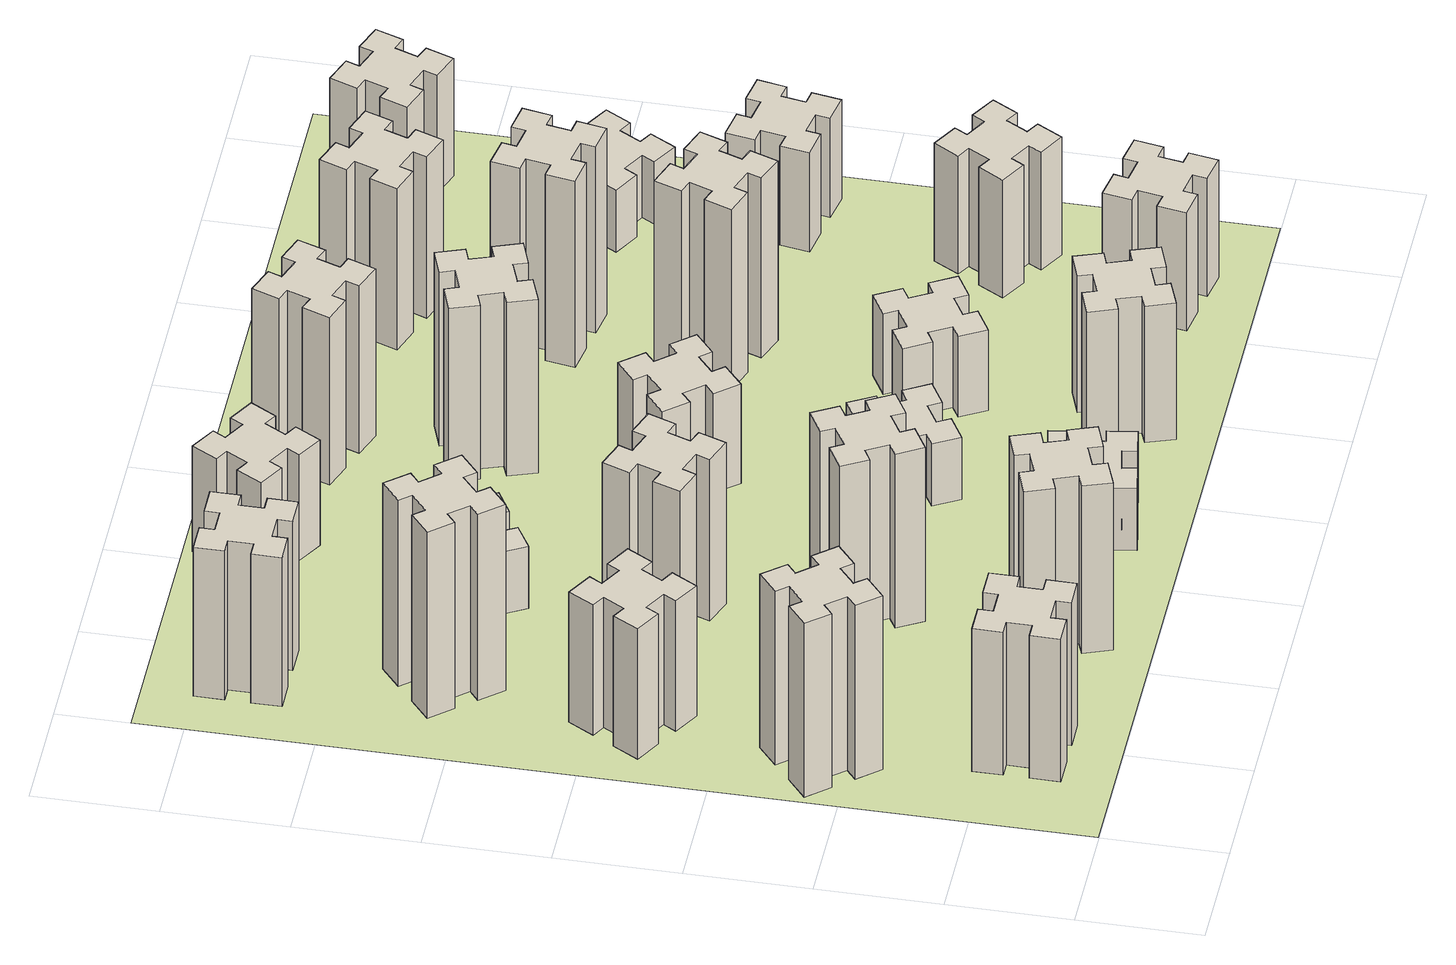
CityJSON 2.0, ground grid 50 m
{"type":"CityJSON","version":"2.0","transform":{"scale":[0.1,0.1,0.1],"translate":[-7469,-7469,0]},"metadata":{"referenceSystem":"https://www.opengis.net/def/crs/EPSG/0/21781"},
"CityObjects":{
"building1":{"type":"Building","attributes":{"class":"1000","function":"1000","usage":"1000","yearOfConstruction":2016,"roofType":"1000","measuredHeight":69,"storeysAboveGround":30,"storeysBelowGround":0},"geometry":[{"type":"Solid","lod":"1","boundaries":[[[[0,1,2,3,4,5,6,7,8,9,10,11,12,13,14,15,16,17,18,19]],[[17,16,20,21]],[[16,15,22,20]],[[15,14,23,22]],[[14,13,24,23]],[[13,12,25,24]],[[12,11,26,25]],[[11,10,27,26]],[[10,9,28,27]],[[9,8,29,28]],[[8,7,30,29]],[[7,6,31,30]],[[6,5,32,31]],[[5,4,33,32]],[[4,3,34,33]],[[3,2,35,34]],[[2,1,36,35]],[[1,0,37,36]],[[0,19,38,37]],[[19,18,39,38]],[[18,17,21,39]],[[24,25,26,27,28,29,30,31,32,33,34,35,36,37,38,39,21,20,22,23]]]]}]},
"building2":{"type":"Building","attributes":{"class":"1000","function":"1000","usage":"1000","yearOfConstruction":2016,"roofType":"1000","measuredHeight":84,"storeysAboveGround":30,"storeysBelowGround":0},"geometry":[{"type":"Solid","lod":"1","boundaries":[[[[40,41,42,43,44,45,46,47,48,49,50,51,52,53,54,55,56,57,58,59]],[[57,56,60,61]],[[56,55,62,60]],[[55,54,63,62]],[[54,53,64,63]],[[53,52,65,64]],[[52,51,66,65]],[[51,50,67,66]],[[50,49,68,67]],[[49,48,69,68]],[[48,47,70,69]],[[47,46,71,70]],[[46,45,72,71]],[[45,44,73,72]],[[44,43,74,73]],[[43,42,75,74]],[[42,41,76,75]],[[41,40,77,76]],[[40,59,78,77]],[[59,58,79,78]],[[58,57,61,79]],[[64,65,66,67,68,69,70,71,72,73,74,75,76,77,78,79,61,60,62,63]]]]}]},
"building3":{"type":"Building","attributes":{"class":"1000","function":"1000","usage":"1000","yearOfConstruction":2016,"roofType":"1000","measuredHeight":63,"storeysAboveGround":30,"storeysBelowGround":0},"geometry":[{"type":"Solid","lod":"1","boundaries":[[[[80,81,82,83,84,85,86,87,88,89,90,91,92,93,94,95,96,97,98,99]],[[97,96,100,101]],[[96,95,102,100]],[[95,94,103,102]],[[94,93,104,103]],[[93,92,105,104]],[[92,91,106,105]],[[91,90,107,106]],[[90,89,108,107]],[[89,88,109,108]],[[88,87,110,109]],[[87,86,111,110]],[[86,85,112,111]],[[85,84,113,112]],[[84,83,114,113]],[[83,82,115,114]],[[82,81,116,115]],[[81,80,117,116]],[[80,99,118,117]],[[99,98,119,118]],[[98,97,101,119]],[[104,105,106,107,108,109,110,111,112,113,114,115,116,117,118,119,101,100,102,103]]]]}]},
"building4":{"type":"Building","attributes":{"class":"1000","function":"1000","usage":"1000","yearOfConstruction":2016,"roofType":"1000","measuredHeight":90,"storeysAboveGround":30,"storeysBelowGround":0},"geometry":[{"type":"Solid","lod":"1","boundaries":[[[[120,121,122,123,124,125,126,127,128,129,130,131,132,133,134,135,136,137,138,139]],[[137,136,140,141]],[[136,135,142,140]],[[135,134,143,142]],[[134,133,144,143]],[[133,132,145,144]],[[132,131,146,145]],[[131,130,147,146]],[[130,129,148,147]],[[129,128,149,148]],[[128,127,150,149]],[[127,126,151,150]],[[126,125,152,151]],[[125,124,153,152]],[[124,123,154,153]],[[123,122,155,154]],[[122,121,156,155]],[[121,120,157,156]],[[120,139,158,157]],[[139,138,159,158]],[[138,137,141,159]],[[144,145,146,147,148,149,150,151,152,153,154,155,156,157,158,159,141,140,142,143]]]]}]},
"building5":{"type":"Building","attributes":{"class":"1000","function":"1000","usage":"1000","yearOfConstruction":2016,"roofType":"1000","measuredHeight":81,"storeysAboveGround":30,"storeysBelowGround":0},"geometry":[{"type":"Solid","lod":"1","boundaries":[[[[160,161,162,163,164,165,166,167,168,169,170,171,172,173,174,175,176,177,178,179]],[[177,176,180,181]],[[176,175,182,180]],[[175,174,183,182]],[[174,173,184,183]],[[173,172,185,184]],[[172,171,186,185]],[[171,170,187,186]],[[170,169,188,187]],[[169,168,189,188]],[[168,167,190,189]],[[167,166,191,190]],[[166,165,192,191]],[[165,164,193,192]],[[164,163,194,193]],[[163,162,195,194]],[[162,161,196,195]],[[161,160,197,196]],[[160,179,198,197]],[[179,178,199,198]],[[178,177,181,199]],[[184,185,186,187,188,189,190,191,192,193,194,195,196,197,198,199,181,180,182,183]]]]}]},
"building6":{"type":"Building","attributes":{"class":"1000","function":"1000","usage":"1000","yearOfConstruction":2016,"roofType":"1000","measuredHeight":72,"storeysAboveGround":30,"storeysBelowGround":0},"geometry":[{"type":"Solid","lod":"1","boundaries":[[[[200,201,202,203,204,205,206,207,208,209,210,211,212,213,214,215,216,217,218,219]],[[217,216,220,221]],[[216,215,222,220]],[[215,214,223,222]],[[214,213,224,223]],[[213,212,225,224]],[[212,211,226,225]],[[211,210,227,226]],[[210,209,228,227]],[[209,208,229,228]],[[208,207,230,229]],[[207,206,231,230]],[[206,205,232,231]],[[205,204,233,232]],[[204,203,234,233]],[[203,202,235,234]],[[202,201,236,235]],[[201,200,237,236]],[[200,219,238,237]],[[219,218,239,238]],[[218,217,221,239]],[[224,225,226,227,228,229,230,231,232,233,234,235,236,237,238,239,221,220,222,223]]]]}]},
"building7":{"type":"Building","attributes":{"class":"1000","function":"1000","usage":"1000","yearOfConstruction":2016,"roofType":"1000","measuredHeight":84,"storeysAboveGround":30,"storeysBelowGround":0},"geometry":[{"type":"Solid","lod":"1","boundaries":[[[[240,241,242,243,244,245,246,247,248,249,250,251,252,253,254,255,256,257,258,259]],[[257,256,260,261]],[[256,255,262,260]],[[255,254,263,262]],[[254,253,264,263]],[[253,252,265,264]],[[252,251,266,265]],[[251,250,267,266]],[[250,249,268,267]],[[249,248,269,268]],[[248,247,270,269]],[[247,246,271,270]],[[246,245,272,271]],[[245,244,273,272]],[[244,243,274,273]],[[243,242,275,274]],[[242,241,276,275]],[[241,240,277,276]],[[240,259,278,277]],[[259,258,279,278]],[[258,257,261,279]],[[264,265,266,267,268,269,270,271,272,273,274,275,276,277,278,279,261,260,262,263]]]]}]},
"building8":{"type":"Building","attributes":{"class":"1000","function":"1000","usage":"1000","yearOfConstruction":2016,"roofType":"1000","measuredHeight":78,"storeysAboveGround":30,"storeysBelowGround":0},"geometry":[{"type":"Solid","lod":"1","boundaries":[[[[280,281,282,283,284,285,286,287,288,289,290,291,292,293,294,295,296,297,298,299]],[[297,296,300,301]],[[296,295,302,300]],[[295,294,303,302]],[[294,293,304,303]],[[293,292,305,304]],[[292,291,306,305]],[[291,290,307,306]],[[290,289,308,307]],[[289,288,309,308]],[[288,287,310,309]],[[287,286,311,310]],[[286,285,312,311]],[[285,284,313,312]],[[284,283,314,313]],[[283,282,315,314]],[[282,281,316,315]],[[281,280,317,316]],[[280,299,318,317]],[[299,298,319,318]],[[298,297,301,319]],[[304,305,306,307,308,309,310,311,312,313,314,315,316,317,318,319,301,300,302,303]]]]}]},
"building9":{"type":"Building","attributes":{"class":"1000","function":"1000","usage":"1000","yearOfConstruction":2016,"roofType":"1000","measuredHeight":30,"storeysAboveGround":30,"storeysBelowGround":0},"geometry":[{"type":"Solid","lod":"1","boundaries":[[[[320,321,322,323,324,325,326,327,328,329,330,331,332,333,334,335,336,337,338,339]],[[337,336,340,341]],[[336,335,342,340]],[[335,334,343,342]],[[334,333,344,343]],[[333,332,345,344]],[[332,331,346,345]],[[331,330,347,346]],[[330,329,348,347]],[[329,328,349,348]],[[328,327,350,349]],[[327,326,351,350]],[[326,325,352,351]],[[325,324,353,352]],[[324,323,354,353]],[[323,322,355,354]],[[322,321,356,355]],[[321,320,357,356]],[[320,339,358,357]],[[339,338,359,358]],[[338,337,341,359]],[[344,345,346,347,348,349,350,351,352,353,354,355,356,357,358,359,341,340,342,343]]]]}]},
"building10":{"type":"Building","attributes":{"class":"1000","function":"1000","usage":"1000","yearOfConstruction":2016,"roofType":"1000","measuredHeight":30,"storeysAboveGround":30,"storeysBelowGround":0},"geometry":[{"type":"Solid","lod":"1","boundaries":[[[[360,361,362,363,364,365,366,367,368,369,370,371,372,373,374,375,376,377,378,379]],[[377,376,380,381]],[[376,375,382,380]],[[375,374,383,382]],[[374,373,384,383]],[[373,372,385,384]],[[372,371,386,385]],[[371,370,387,386]],[[370,369,388,387]],[[369,368,389,388]],[[368,367,390,389]],[[367,366,391,390]],[[366,365,392,391]],[[365,364,393,392]],[[364,363,394,393]],[[363,362,395,394]],[[362,361,396,395]],[[361,360,397,396]],[[360,379,398,397]],[[379,378,399,398]],[[378,377,381,399]],[[384,385,386,387,388,389,390,391,392,393,394,395,396,397,398,399,381,380,382,383]]]]}]},
"building11":{"type":"Building","attributes":{"class":"1000","function":"1000","usage":"1000","yearOfConstruction":2016,"roofType":"1000","measuredHeight":51,"storeysAboveGround":30,"storeysBelowGround":0},"geometry":[{"type":"Solid","lod":"1","boundaries":[[[[400,401,402,403,404,405,406,407,408,409,410,411,412,413,414,415,416,417,418,419]],[[417,416,420,421]],[[416,415,422,420]],[[415,414,423,422]],[[414,413,424,423]],[[413,412,425,424]],[[412,411,426,425]],[[411,410,427,426]],[[410,409,428,427]],[[409,408,429,428]],[[408,407,430,429]],[[407,406,431,430]],[[406,405,432,431]],[[405,404,433,432]],[[404,403,434,433]],[[403,402,435,434]],[[402,401,436,435]],[[401,400,437,436]],[[400,419,438,437]],[[419,418,439,438]],[[418,417,421,439]],[[424,425,426,427,428,429,430,431,432,433,434,435,436,437,438,439,421,420,422,423]]]]}]},
"building12":{"type":"Building","attributes":{"class":"1000","function":"1000","usage":"1000","yearOfConstruction":2016,"roofType":"1000","measuredHeight":30,"storeysAboveGround":30,"storeysBelowGround":0},"geometry":[{"type":"Solid","lod":"1","boundaries":[[[[440,441,442,443,444,445,446,447,448,449,450,451,452,453,454,455,456,457,458,459]],[[457,456,460,461]],[[456,455,462,460]],[[455,454,463,462]],[[454,453,464,463]],[[453,452,465,464]],[[452,451,466,465]],[[451,450,467,466]],[[450,449,468,467]],[[449,448,469,468]],[[448,447,470,469]],[[447,446,471,470]],[[446,445,472,471]],[[445,444,473,472]],[[444,443,474,473]],[[443,442,475,474]],[[442,441,476,475]],[[441,440,477,476]],[[440,459,478,477]],[[459,458,479,478]],[[458,457,461,479]],[[464,465,466,467,468,469,470,471,472,473,474,475,476,477,478,479,461,460,462,463]]]]}]},
"building13":{"type":"Building","attributes":{"class":"1000","function":"1000","usage":"1000","yearOfConstruction":2016,"roofType":"1000","measuredHeight":48,"storeysAboveGround":30,"storeysBelowGround":0},"geometry":[{"type":"Solid","lod":"1","boundaries":[[[[480,481,482,483,484,485,486,487,488,489,490,491,492,493,494,495,496,497,498,499]],[[497,496,500,501]],[[496,495,502,500]],[[495,494,503,502]],[[494,493,504,503]],[[493,492,505,504]],[[492,491,506,505]],[[491,490,507,506]],[[490,489,508,507]],[[489,488,509,508]],[[488,487,510,509]],[[487,486,511,510]],[[486,485,512,511]],[[485,484,513,512]],[[484,483,514,513]],[[483,482,515,514]],[[482,481,516,515]],[[481,480,517,516]],[[480,499,518,517]],[[499,498,519,518]],[[498,497,501,519]],[[504,505,506,507,508,509,510,511,512,513,514,515,516,517,518,519,501,500,502,503]]]]}]},
"building14":{"type":"Building","attributes":{"class":"1000","function":"1000","usage":"1000","yearOfConstruction":2016,"roofType":"1000","measuredHeight":66,"storeysAboveGround":30,"storeysBelowGround":0},"geometry":[{"type":"Solid","lod":"1","boundaries":[[[[520,521,522,523,524,525,526,527,528,529,530,531,532,533,534,535,536,537,538,539]],[[537,536,540,541]],[[536,535,542,540]],[[535,534,543,542]],[[534,533,544,543]],[[533,532,545,544]],[[532,531,546,545]],[[531,530,547,546]],[[530,529,548,547]],[[529,528,549,548]],[[528,527,550,549]],[[527,526,551,550]],[[526,525,552,551]],[[525,524,553,552]],[[524,523,554,553]],[[523,522,555,554]],[[522,521,556,555]],[[521,520,557,556]],[[520,539,558,557]],[[539,538,559,558]],[[538,537,541,559]],[[544,545,546,547,548,549,550,551,552,553,554,555,556,557,558,559,541,540,542,543]]]]}]},
"building15":{"type":"Building","attributes":{"class":"1000","function":"1000","usage":"1000","yearOfConstruction":2016,"roofType":"1000","measuredHeight":84,"storeysAboveGround":30,"storeysBelowGround":0},"geometry":[{"type":"Solid","lod":"1","boundaries":[[[[560,561,562,563,564,565,566,567,568,569,570,571,572,573,574,575,576,577,578,579]],[[577,576,580,581]],[[576,575,582,580]],[[575,574,583,582]],[[574,573,584,583]],[[573,572,585,584]],[[572,571,586,585]],[[571,570,587,586]],[[570,569,588,587]],[[569,568,589,588]],[[568,567,590,589]],[[567,566,591,590]],[[566,565,592,591]],[[565,564,593,592]],[[564,563,594,593]],[[563,562,595,594]],[[562,561,596,595]],[[561,560,597,596]],[[560,579,598,597]],[[579,578,599,598]],[[578,577,581,599]],[[584,585,586,587,588,589,590,591,592,593,594,595,596,597,598,599,581,580,582,583]]]]}]},
"building16":{"type":"Building","attributes":{"class":"1000","function":"1000","usage":"1000","yearOfConstruction":2016,"roofType":"1000","measuredHeight":81,"storeysAboveGround":30,"storeysBelowGround":0},"geometry":[{"type":"Solid","lod":"1","boundaries":[[[[600,601,602,603,604,605,606,607,608,609,610,611,612,613,614,615,616,617,618,619]],[[617,616,620,621]],[[616,615,622,620]],[[615,614,623,622]],[[614,613,624,623]],[[613,612,625,624]],[[612,611,626,625]],[[611,610,627,626]],[[610,609,628,627]],[[609,608,629,628]],[[608,607,630,629]],[[607,606,631,630]],[[606,605,632,631]],[[605,604,633,632]],[[604,603,634,633]],[[603,602,635,634]],[[602,601,636,635]],[[601,600,637,636]],[[600,619,638,637]],[[619,618,639,638]],[[618,617,621,639]],[[624,625,626,627,628,629,630,631,632,633,634,635,636,637,638,639,621,620,622,623]]]]}]},
"building17":{"type":"Building","attributes":{"class":"1000","function":"1000","usage":"1000","yearOfConstruction":2016,"roofType":"1000","measuredHeight":39,"storeysAboveGround":30,"storeysBelowGround":0},"geometry":[{"type":"Solid","lod":"1","boundaries":[[[[640,641,642,643,644,645,646,647,648,649,650,651,652,653,654,655,656,657,658,659]],[[657,656,660,661]],[[656,655,662,660]],[[655,654,663,662]],[[654,653,664,663]],[[653,652,665,664]],[[652,651,666,665]],[[651,650,667,666]],[[650,649,668,667]],[[649,648,669,668]],[[648,647,670,669]],[[647,646,671,670]],[[646,645,672,671]],[[645,644,673,672]],[[644,643,674,673]],[[643,642,675,674]],[[642,641,676,675]],[[641,640,677,676]],[[640,659,678,677]],[[659,658,679,678]],[[658,657,661,679]],[[664,665,666,667,668,669,670,671,672,673,674,675,676,677,678,679,661,660,662,663]]]]}]},
"building18":{"type":"Building","attributes":{"class":"1000","function":"1000","usage":"1000","yearOfConstruction":2016,"roofType":"1000","measuredHeight":87,"storeysAboveGround":30,"storeysBelowGround":0},"geometry":[{"type":"Solid","lod":"1","boundaries":[[[[680,681,682,683,684,685,686,687,688,689,690,691,692,693,694,695,696,697,698,699]],[[697,696,700,701]],[[696,695,702,700]],[[695,694,703,702]],[[694,693,704,703]],[[693,692,705,704]],[[692,691,706,705]],[[691,690,707,706]],[[690,689,708,707]],[[689,688,709,708]],[[688,687,710,709]],[[687,686,711,710]],[[686,685,712,711]],[[685,684,713,712]],[[684,683,714,713]],[[683,682,715,714]],[[682,681,716,715]],[[681,680,717,716]],[[680,699,718,717]],[[699,698,719,718]],[[698,697,701,719]],[[704,705,706,707,708,709,710,711,712,713,714,715,716,717,718,719,701,700,702,703]]]]}]},
"building19":{"type":"Building","attributes":{"class":"1000","function":"1000","usage":"1000","yearOfConstruction":2016,"roofType":"1000","measuredHeight":57,"storeysAboveGround":30,"storeysBelowGround":0},"geometry":[{"type":"Solid","lod":"1","boundaries":[[[[720,721,722,723,724,725,726,727,728,729,730,731,732,733,734,735,736,737,738,739]],[[737,736,740,741]],[[736,735,742,740]],[[735,734,743,742]],[[734,733,744,743]],[[733,732,745,744]],[[732,731,746,745]],[[731,730,747,746]],[[730,729,748,747]],[[729,728,749,748]],[[728,727,750,749]],[[727,726,751,750]],[[726,725,752,751]],[[725,724,753,752]],[[724,723,754,753]],[[723,722,755,754]],[[722,721,756,755]],[[721,720,757,756]],[[720,739,758,757]],[[739,738,759,758]],[[738,737,741,759]],[[744,745,746,747,748,749,750,751,752,753,754,755,756,757,758,759,741,740,742,743]]]]}]},
"building20":{"type":"Building","attributes":{"class":"1000","function":"1000","usage":"1000","yearOfConstruction":2016,"roofType":"1000","measuredHeight":90,"storeysAboveGround":30,"storeysBelowGround":0},"geometry":[{"type":"Solid","lod":"1","boundaries":[[[[760,761,762,763,764,765,766,767,768,769,770,771,772,773,774,775,776,777,778,779]],[[777,776,780,781]],[[776,775,782,780]],[[775,774,783,782]],[[774,773,784,783]],[[773,772,785,784]],[[772,771,786,785]],[[771,770,787,786]],[[770,769,788,787]],[[769,768,789,788]],[[768,767,790,789]],[[767,766,791,790]],[[766,765,792,791]],[[765,764,793,792]],[[764,763,794,793]],[[763,762,795,794]],[[762,761,796,795]],[[761,760,797,796]],[[760,779,798,797]],[[779,778,799,798]],[[778,777,781,799]],[[784,785,786,787,788,789,790,791,792,793,794,795,796,797,798,799,781,780,782,783]]]]}]},
"building21":{"type":"Building","attributes":{"class":"1000","function":"1000","usage":"1000","yearOfConstruction":2016,"roofType":"1000","measuredHeight":78,"storeysAboveGround":30,"storeysBelowGround":0},"geometry":[{"type":"Solid","lod":"1","boundaries":[[[[800,801,802,803,804,805,806,807,808,809,810,811,812,813,814,815,816,817,818,819]],[[817,816,820,821]],[[816,815,822,820]],[[815,814,823,822]],[[814,813,824,823]],[[813,812,825,824]],[[812,811,826,825]],[[811,810,827,826]],[[810,809,828,827]],[[809,808,829,828]],[[808,807,830,829]],[[807,806,831,830]],[[806,805,832,831]],[[805,804,833,832]],[[804,803,834,833]],[[803,802,835,834]],[[802,801,836,835]],[[801,800,837,836]],[[800,819,838,837]],[[819,818,839,838]],[[818,817,821,839]],[[824,825,826,827,828,829,830,831,832,833,834,835,836,837,838,839,821,820,822,823]]]]}]},
"building22":{"type":"Building","attributes":{"class":"1000","function":"1000","usage":"1000","yearOfConstruction":2016,"roofType":"1000","measuredHeight":57,"storeysAboveGround":30,"storeysBelowGround":0},"geometry":[{"type":"Solid","lod":"1","boundaries":[[[[840,841,842,843,844,845,846,847,848,849,850,851,852,853,854,855,856,857,858,859]],[[857,856,860,861]],[[856,855,862,860]],[[855,854,863,862]],[[854,853,864,863]],[[853,852,865,864]],[[852,851,866,865]],[[851,850,867,866]],[[850,849,868,867]],[[849,848,869,868]],[[848,847,870,869]],[[847,846,871,870]],[[846,845,872,871]],[[845,844,873,872]],[[844,843,874,873]],[[843,842,875,874]],[[842,841,876,875]],[[841,840,877,876]],[[840,859,878,877]],[[859,858,879,878]],[[858,857,861,879]],[[864,865,866,867,868,869,870,871,872,873,874,875,876,877,878,879,861,860,862,863]]]]}]},
"building23":{"type":"Building","attributes":{"class":"1000","function":"1000","usage":"1000","yearOfConstruction":2016,"roofType":"1000","measuredHeight":48,"storeysAboveGround":30,"storeysBelowGround":0},"geometry":[{"type":"Solid","lod":"1","boundaries":[[[[880,881,882,883,884,885,886,887,888,889,890,891,892,893,894,895,896,897,898,899]],[[897,896,900,901]],[[896,895,902,900]],[[895,894,903,902]],[[894,893,904,903]],[[893,892,905,904]],[[892,891,906,905]],[[891,890,907,906]],[[890,889,908,907]],[[889,888,909,908]],[[888,887,910,909]],[[887,886,911,910]],[[886,885,912,911]],[[885,884,913,912]],[[884,883,914,913]],[[883,882,915,914]],[[882,881,916,915]],[[881,880,917,916]],[[880,899,918,917]],[[899,898,919,918]],[[898,897,901,919]],[[904,905,906,907,908,909,910,911,912,913,914,915,916,917,918,919,901,900,902,903]]]]}]},
"building24":{"type":"Building","attributes":{"class":"1000","function":"1000","usage":"1000","yearOfConstruction":2016,"roofType":"1000","measuredHeight":30,"storeysAboveGround":30,"storeysBelowGround":0},"geometry":[{"type":"Solid","lod":"1","boundaries":[[[[920,921,922,923,924,925,926,927,928,929,930,931,932,933,934,935,936,937,938,939]],[[937,936,940,941]],[[936,935,942,940]],[[935,934,943,942]],[[934,933,944,943]],[[933,932,945,944]],[[932,931,946,945]],[[931,930,947,946]],[[930,929,948,947]],[[929,928,949,948]],[[928,927,950,949]],[[927,926,951,950]],[[926,925,952,951]],[[925,924,953,952]],[[924,923,954,953]],[[923,922,955,954]],[[922,921,956,955]],[[921,920,957,956]],[[920,939,958,957]],[[939,938,959,958]],[[938,937,941,959]],[[944,945,946,947,948,949,950,951,952,953,954,955,956,957,958,959,941,940,942,943]]]]}]},
"building25":{"type":"Building","attributes":{"class":"1000","function":"1000","usage":"1000","yearOfConstruction":2016,"roofType":"1000","measuredHeight":57,"storeysAboveGround":30,"storeysBelowGround":0},"geometry":[{"type":"Solid","lod":"1","boundaries":[[[[960,961,962,963,964,965,966,967,968,969,970,971,972,973,974,975,976,977,978,979]],[[977,976,980,981]],[[976,975,982,980]],[[975,974,983,982]],[[974,973,984,983]],[[973,972,985,984]],[[972,971,986,985]],[[971,970,987,986]],[[970,969,988,987]],[[969,968,989,988]],[[968,967,990,989]],[[967,966,991,990]],[[966,965,992,991]],[[965,964,993,992]],[[964,963,994,993]],[[963,962,995,994]],[[962,961,996,995]],[[961,960,997,996]],[[960,979,998,997]],[[979,978,999,998]],[[978,977,981,999]],[[984,985,986,987,988,989,990,991,992,993,994,995,996,997,998,999,981,980,982,983]]]]}]},
"landuse1":{"type":"LandUse","attributes":{"name":"plot1","function":"1010"},"geometry":[{"type":"MultiSurface","lod":"1","boundaries":[[[1000,1001,1002,1003]]]}]}
},
"vertices":[
[425,265,0],[525,265,0],[525,205,0],[645,205,0],[645,325,0],[585,325,0],[585,425,0],[645,425,0],[645,545,0],[525,545,0],[525,485,0],[425,485,0],[425,545,0],[305,545,0],[305,425,0],[365,425,0],[365,325,0],[305,325,0],[305,205,0],[425,205,0],[365,325,690],[305,325,690],[365,425,690],[305,425,690],[305,545,690],[425,545,690],[425,485,690],[525,485,690],[525,545,690],[645,545,690],[645,425,690],[585,425,690],[585,325,690],[645,325,690],[645,205,690],[525,205,690],[525,265,690],[425,265,690],[425,205,690],[305,205,690],
[243,1232,0],[166,1167,0],[128,1213,0],[36,1136,0],[113,1044,0],[159,1083,0],[223,1006,0],[177,968,0],[254,876,0],[346,953,0],[308,999,0],[384,1063,0],[423,1017,0],[515,1094,0],[438,1186,0],[392,1148,0],[327,1224,0],[373,1263,0],[296,1355,0],[204,1278,0],[327,1224,840],[373,1263,840],[392,1148,840],[438,1186,840],[515,1094,840],[423,1017,840],[384,1063,840],[308,999,840],[346,953,840],[254,876,840],[177,968,840],[223,1006,840],[159,1083,840],[113,1044,840],[36,1136,840],[128,1213,840],[166,1167,840],[243,1232,840],[204,1278,840],[296,1355,840],
[474,1926,0],[387,1976,0],[417,2028,0],[313,2088,0],[253,1984,0],[305,1954,0],[255,1867,0],[203,1897,0],[143,1793,0],[247,1733,0],[277,1785,0],[364,1735,0],[334,1683,0],[438,1623,0],[498,1727,0],[446,1757,0],[496,1844,0],[548,1814,0],[608,1918,0],[504,1978,0],[496,1844,630],[548,1814,630],[446,1757,630],[498,1727,630],[438,1623,630],[334,1683,630],[364,1735,630],[277,1785,630],[247,1733,630],[143,1793,630],[203,1897,630],[255,1867,630],[305,1954,630],[253,1984,630],[313,2088,630],[417,2028,630],[387,1976,630],[474,1926,630],[504,1978,630],[608,1918,630],
[359,2563,0],[423,2486,0],[377,2448,0],[454,2356,0],[546,2433,0],[508,2479,0],[584,2543,0],[623,2497,0],[715,2574,0],[638,2666,0],[592,2628,0],[527,2704,0],[573,2743,0],[496,2835,0],[404,2758,0],[443,2712,0],[366,2647,0],[328,2693,0],[236,2616,0],[313,2524,0],[366,2647,900],[328,2693,900],[443,2712,900],[404,2758,900],[496,2835,900],[573,2743,900],[527,2704,900],[592,2628,900],[638,2666,900],[715,2574,900],[623,2497,900],[584,2543,900],[508,2479,900],[546,2433,900],[454,2356,900],[377,2448,900],[423,2486,900],[359,2563,900],[313,2524,900],[236,2616,900],
[1206,255,0],[1300,289,0],[1320,233,0],[1433,274,0],[1392,387,0],[1336,366,0],[1302,460,0],[1358,480,0],[1317,593,0],[1204,552,0],[1225,496,0],[1131,462,0],[1110,518,0],[997,477,0],[1039,364,0],[1095,385,0],[1129,291,0],[1073,270,0],[1114,157,0],[1227,199,0],[1129,291,810],[1073,270,810],[1095,385,810],[1039,364,810],[997,477,810],[1110,518,810],[1131,462,810],[1225,496,810],[1204,552,810],[1317,593,810],[1358,480,810],[1302,460,810],[1336,366,810],[1392,387,810],[1433,274,810],[1320,233,810],[1300,289,810],[1206,255,810],[1227,199,810],[1114,157,810],
[485,3285,0],[485,3385,0],[545,3385,0],[545,3505,0],[425,3505,0],[425,3445,0],[325,3445,0],[325,3505,0],[205,3505,0],[205,3385,0],[265,3385,0],[265,3285,0],[205,3285,0],[205,3165,0],[325,3165,0],[325,3225,0],[425,3225,0],[425,3165,0],[545,3165,0],[545,3285,0],[425,3225,720],[425,3165,720],[325,3225,720],[325,3165,720],[205,3165,720],[205,3285,720],[265,3285,720],[265,3385,720],[205,3385,720],[205,3505,720],[325,3505,720],[325,3445,720],[425,3445,720],[425,3505,720],[545,3505,720],[545,3385,720],[485,3385,720],[485,3285,720],[545,3285,720],[545,3165,720],
[1204,1236,0],[1117,1186,0],[1087,1238,0],[983,1178,0],[1043,1074,0],[1095,1104,0],[1145,1017,0],[1093,987,0],[1153,883,0],[1257,943,0],[1227,995,0],[1314,1045,0],[1344,993,0],[1448,1053,0],[1388,1157,0],[1336,1127,0],[1286,1214,0],[1338,1244,0],[1278,1348,0],[1174,1288,0],[1286,1214,840],[1338,1244,840],[1336,1127,840],[1388,1157,840],[1448,1053,840],[1344,993,840],[1314,1045,840],[1227,995,840],[1257,943,840],[1153,883,840],[1093,987,840],[1145,1017,840],[1095,1104,840],[1043,1074,840],[983,1178,840],[1087,1238,840],[1117,1186,840],[1204,1236,840],[1174,1288,840],[1278,1348,840],
[1100,1942,0],[1006,1976,0],[1027,2032,0],[914,2073,0],[873,1960,0],[929,1940,0],[895,1846,0],[839,1867,0],[797,1754,0],[910,1713,0],[931,1769,0],[1025,1735,0],[1004,1679,0],[1117,1637,0],[1158,1750,0],[1102,1771,0],[1136,1865,0],[1192,1844,0],[1233,1957,0],[1120,1998,0],[1136,1865,780],[1192,1844,780],[1102,1771,780],[1158,1750,780],[1117,1637,780],[1004,1679,780],[1025,1735,780],[931,1769,780],[910,1713,780],[797,1754,780],[839,1867,780],[895,1846,780],[929,1940,780],[873,1960,780],[914,2073,780],[1027,2032,780],[1006,1976,780],[1100,1942,780],[1120,1998,780],[1233,1957,780],
[1004,2716,0],[917,2666,0],[887,2718,0],[783,2658,0],[843,2554,0],[895,2584,0],[945,2497,0],[893,2467,0],[953,2363,0],[1057,2423,0],[1027,2475,0],[1114,2525,0],[1144,2473,0],[1248,2533,0],[1188,2637,0],[1136,2607,0],[1086,2694,0],[1138,2724,0],[1078,2828,0],[974,2768,0],[1086,2694,300],[1138,2724,300],[1136,2607,300],[1188,2637,300],[1248,2533,300],[1144,2473,300],[1114,2525,300],[1027,2475,300],[1057,2423,300],[953,2363,300],[893,2467,300],[945,2497,300],[895,2584,300],[843,2554,300],[783,2658,300],[887,2718,300],[917,2666,300],[1004,2716,300],[974,2768,300],[1078,2828,300],
[1825,258,0],[1924,276,0],[1934,217,0],[2052,237,0],[2031,356,0],[1972,345,0],[1955,444,0],[2014,454,0],[1993,572,0],[1875,551,0],[1885,492,0],[1787,475,0],[1777,534,0],[1658,513,0],[1679,395,0],[1738,405,0],[1756,307,0],[1697,297,0],[1717,178,0],[1836,199,0],[1756,307,300],[1697,297,300],[1738,405,300],[1679,395,300],[1658,513,300],[1777,534,300],[1787,475,300],[1885,492,300],[1875,551,300],[1993,572,300],[2014,454,300],[1955,444,300],[1972,345,300],[2031,356,300],[2052,237,300],[1934,217,300],[1924,276,300],[1825,258,300],[1836,199,300],[1717,178,300],
[1017,3365,0],[1104,3315,0],[1074,3263,0],[1178,3203,0],[1238,3307,0],[1186,3337,0],[1236,3424,0],[1288,3394,0],[1348,3498,0],[1244,3558,0],[1214,3506,0],[1127,3556,0],[1157,3608,0],[1053,3668,0],[993,3564,0],[1045,3534,0],[995,3447,0],[943,3477,0],[883,3373,0],[987,3313,0],[995,3447,510],[943,3477,510],[1045,3534,510],[993,3564,510],[1053,3668,510],[1157,3608,510],[1127,3556,510],[1214,3506,510],[1244,3558,510],[1348,3498,510],[1288,3394,510],[1236,3424,510],[1186,3337,510],[1238,3307,510],[1178,3203,510],[1074,3263,510],[1104,3315,510],[1017,3365,510],[987,3313,510],[883,3373,510],
[2076,1127,0],[2026,1214,0],[2078,1244,0],[2018,1348,0],[1914,1288,0],[1944,1236,0],[1857,1186,0],[1827,1238,0],[1723,1178,0],[1783,1074,0],[1835,1104,0],[1885,1017,0],[1833,987,0],[1893,883,0],[1997,943,0],[1967,995,0],[2054,1045,0],[2084,993,0],[2188,1053,0],[2128,1157,0],[2054,1045,300],[2084,993,300],[1967,995,300],[1997,943,300],[1893,883,300],[1833,987,300],[1885,1017,300],[1835,1104,300],[1783,1074,300],[1723,1178,300],[1827,1238,300],[1857,1186,300],[1944,1236,300],[1914,1288,300],[2018,1348,300],[2078,1244,300],[2026,1214,300],[2076,1127,300],[2128,1157,300],[2188,1053,300],
[1823,2072,0],[1746,2007,0],[1708,2053,0],[1616,1976,0],[1693,1884,0],[1739,1923,0],[1803,1846,0],[1757,1808,0],[1834,1716,0],[1926,1793,0],[1888,1839,0],[1964,1903,0],[2003,1857,0],[2095,1934,0],[2018,2026,0],[1972,1988,0],[1907,2064,0],[1953,2103,0],[1876,2195,0],[1784,2118,0],[1907,2064,480],[1953,2103,480],[1972,1988,480],[2018,2026,480],[2095,1934,480],[2003,1857,480],[1964,1903,480],[1888,1839,480],[1926,1793,480],[1834,1716,480],[1757,1808,480],[1803,1846,480],[1739,1923,480],[1693,1884,480],[1616,1976,480],[1708,2053,480],[1746,2007,480],[1823,2072,480],[1784,2118,480],[1876,2195,480],
[2375,385,0],[2409,291,0],[2353,270,0],[2394,157,0],[2507,199,0],[2486,255,0],[2580,289,0],[2600,233,0],[2713,274,0],[2672,387,0],[2616,366,0],[2582,460,0],[2638,480,0],[2597,593,0],[2484,552,0],[2505,496,0],[2411,462,0],[2390,518,0],[2277,477,0],[2319,364,0],[2411,462,660],[2390,518,660],[2505,496,660],[2484,552,660],[2597,593,660],[2638,480,660],[2582,460,660],[2616,366,660],[2672,387,660],[2713,274,660],[2600,233,660],[2580,289,660],[2486,255,660],[2507,199,660],[2394,157,660],[2353,270,660],[2409,291,660],[2375,385,660],[2319,364,660],[2277,477,660],
[1976,2686,0],[1942,2780,0],[1998,2800,0],[1957,2913,0],[1844,2872,0],[1865,2816,0],[1771,2782,0],[1750,2838,0],[1637,2797,0],[1679,2684,0],[1735,2705,0],[1769,2611,0],[1713,2590,0],[1754,2477,0],[1867,2519,0],[1846,2575,0],[1940,2609,0],[1960,2553,0],[2073,2594,0],[2032,2707,0],[1940,2609,840],[1960,2553,840],[1846,2575,840],[1867,2519,840],[1754,2477,840],[1713,2590,840],[1769,2611,840],[1735,2705,840],[1679,2684,840],[1637,2797,840],[1750,2838,840],[1771,2782,840],[1865,2816,840],[1844,2872,840],[1957,2913,840],[1998,2800,840],[1942,2780,840],[1976,2686,840],[2032,2707,840],[2073,2594,840],
[1840,3422,0],[1746,3456,0],[1767,3512,0],[1654,3553,0],[1613,3440,0],[1669,3420,0],[1635,3326,0],[1579,3347,0],[1537,3234,0],[1650,3193,0],[1671,3249,0],[1765,3215,0],[1744,3159,0],[1857,3117,0],[1898,3230,0],[1842,3251,0],[1876,3345,0],[1932,3324,0],[1973,3437,0],[1860,3478,0],[1876,3345,810],[1932,3324,810],[1842,3251,810],[1898,3230,810],[1857,3117,810],[1744,3159,810],[1765,3215,810],[1671,3249,810],[1650,3193,810],[1537,3234,810],[1579,3347,810],[1635,3326,810],[1669,3420,810],[1613,3440,810],[1654,3553,810],[1767,3512,810],[1746,3456,810],[1840,3422,810],[1860,3478,810],[1973,3437,810],
[2484,1236,0],[2397,1186,0],[2367,1238,0],[2263,1178,0],[2323,1074,0],[2375,1104,0],[2425,1017,0],[2373,987,0],[2433,883,0],[2537,943,0],[2507,995,0],[2594,1045,0],[2624,993,0],[2728,1053,0],[2668,1157,0],[2616,1127,0],[2566,1214,0],[2618,1244,0],[2558,1348,0],[2454,1288,0],[2566,1214,390],[2618,1244,390],[2616,1127,390],[2668,1157,390],[2728,1053,390],[2624,993,390],[2594,1045,390],[2507,995,390],[2537,943,390],[2433,883,390],[2373,987,390],[2425,1017,390],[2375,1104,390],[2323,1074,390],[2263,1178,390],[2367,1238,390],[2397,1186,390],[2484,1236,390],[2454,1288,390],[2558,1348,390],
[2682,1871,0],[2716,1965,0],[2772,1944,0],[2813,2057,0],[2700,2098,0],[2680,2042,0],[2586,2076,0],[2607,2132,0],[2494,2173,0],[2453,2060,0],[2509,2040,0],[2475,1946,0],[2419,1967,0],[2377,1854,0],[2490,1813,0],[2511,1869,0],[2605,1835,0],[2584,1779,0],[2697,1737,0],[2738,1850,0],[2605,1835,870],[2584,1779,870],[2511,1869,870],[2490,1813,870],[2377,1854,870],[2419,1967,870],[2475,1946,870],[2509,2040,870],[2453,2060,870],[2494,2173,870],[2607,2132,870],[2586,2076,870],[2680,2042,870],[2700,2098,870],[2813,2057,870],[2772,1944,870],[2716,1965,870],[2682,1871,870],[2738,1850,870],[2697,1737,870],
[3335,307,0],[3352,405,0],[3411,395,0],[3432,513,0],[3314,534,0],[3304,475,0],[3205,492,0],[3216,551,0],[3097,572,0],[3077,454,0],[3136,444,0],[3118,345,0],[3059,356,0],[3038,237,0],[3157,217,0],[3167,276,0],[3265,258,0],[3255,199,0],[3373,178,0],[3394,297,0],[3265,258,570],[3255,199,570],[3167,276,570],[3157,217,570],[3038,237,570],[3059,356,570],[3118,345,570],[3136,444,570],[3077,454,570],[3097,572,570],[3216,551,570],[3205,492,570],[3304,475,570],[3314,534,570],[3432,513,570],[3411,395,570],[3352,405,570],[3335,307,570],[3394,297,570],[3373,178,570],
[2527,2496,0],[2625,2478,0],[2615,2419,0],[2733,2398,0],[2754,2517,0],[2695,2527,0],[2712,2625,0],[2771,2615,0],[2792,2733,0],[2674,2754,0],[2664,2695,0],[2565,2712,0],[2576,2771,0],[2457,2792,0],[2437,2674,0],[2496,2664,0],[2478,2565,0],[2419,2576,0],[2398,2457,0],[2517,2437,0],[2478,2565,900],[2419,2576,900],[2496,2664,900],[2437,2674,900],[2457,2792,900],[2576,2771,900],[2565,2712,900],[2664,2695,900],[2674,2754,900],[2792,2733,900],[2771,2615,900],[2712,2625,900],[2695,2527,900],[2754,2517,900],[2733,2398,900],[2615,2419,900],[2625,2478,900],[2527,2496,900],[2517,2437,900],[2398,2457,900],
[2509,3320,0],[2475,3226,0],[2419,3247,0],[2377,3134,0],[2490,3093,0],[2511,3149,0],[2605,3115,0],[2584,3059,0],[2697,3017,0],[2738,3130,0],[2682,3151,0],[2716,3245,0],[2772,3224,0],[2813,3337,0],[2700,3378,0],[2680,3322,0],[2586,3356,0],[2607,3412,0],[2494,3453,0],[2453,3340,0],[2586,3356,780],[2607,3412,780],[2680,3322,780],[2700,3378,780],[2813,3337,780],[2772,3224,780],[2716,3245,780],[2682,3151,780],[2738,3130,780],[2697,3017,780],[2584,3059,780],[2605,3115,780],[2511,3149,780],[2490,3093,780],[2377,3134,780],[2419,3247,780],[2475,3226,780],[2509,3320,780],[2453,3340,780],[2494,3453,780],
[3434,1086,0],[3347,1136,0],[3377,1188,0],[3273,1248,0],[3213,1144,0],[3265,1114,0],[3215,1027,0],[3163,1057,0],[3103,953,0],[3207,893,0],[3237,945,0],[3324,895,0],[3294,843,0],[3398,783,0],[3458,887,0],[3406,917,0],[3456,1004,0],[3508,974,0],[3568,1078,0],[3464,1138,0],[3456,1004,570],[3508,974,570],[3406,917,570],[3458,887,570],[3398,783,570],[3294,843,570],[3324,895,570],[3237,945,570],[3207,893,570],[3103,953,570],[3163,1057,570],[3215,1027,570],[3265,1114,570],[3213,1144,570],[3273,1248,570],[3377,1188,570],[3347,1136,570],[3434,1086,570],[3464,1138,570],[3568,1078,570],
[3367,1756,0],[3465,1738,0],[3455,1679,0],[3573,1658,0],[3594,1777,0],[3535,1787,0],[3552,1885,0],[3611,1875,0],[3632,1993,0],[3514,2014,0],[3504,1955,0],[3405,1972,0],[3416,2031,0],[3297,2052,0],[3277,1934,0],[3336,1924,0],[3318,1825,0],[3259,1836,0],[3238,1717,0],[3357,1697,0],[3318,1825,480],[3259,1836,480],[3336,1924,480],[3277,1934,480],[3297,2052,480],[3416,2031,480],[3405,1972,480],[3504,1955,480],[3514,2014,480],[3632,1993,480],[3611,1875,480],[3552,1885,480],[3535,1787,480],[3594,1777,480],[3573,1658,480],[3455,1679,480],[3465,1738,480],[3367,1756,480],[3357,1697,480],[3238,1717,480],
[3237,2425,0],[3324,2375,0],[3294,2323,0],[3398,2263,0],[3458,2367,0],[3406,2397,0],[3456,2484,0],[3508,2454,0],[3568,2558,0],[3464,2618,0],[3434,2566,0],[3347,2616,0],[3377,2668,0],[3273,2728,0],[3213,2624,0],[3265,2594,0],[3215,2507,0],[3163,2537,0],[3103,2433,0],[3207,2373,0],[3215,2507,300],[3163,2537,300],[3265,2594,300],[3213,2624,300],[3273,2728,300],[3377,2668,300],[3347,2616,300],[3434,2566,300],[3464,2618,300],[3568,2558,300],[3508,2454,300],[3456,2484,300],[3406,2397,300],[3458,2367,300],[3398,2263,300],[3294,2323,300],[3324,2375,300],[3237,2425,300],[3207,2373,300],[3103,2433,300],
[3251,3249,0],[3345,3215,0],[3324,3159,0],[3437,3117,0],[3478,3230,0],[3422,3251,0],[3456,3345,0],[3512,3324,0],[3553,3437,0],[3440,3478,0],[3420,3422,0],[3326,3456,0],[3347,3512,0],[3234,3553,0],[3193,3440,0],[3249,3420,0],[3215,3326,0],[3159,3347,0],[3117,3234,0],[3230,3193,0],[3215,3326,570],[3159,3347,570],[3249,3420,570],[3193,3440,570],[3234,3553,570],[3347,3512,570],[3326,3456,570],[3420,3422,570],[3440,3478,570],[3553,3437,570],[3512,3324,570],[3456,3345,570],[3422,3251,570],[3478,3230,570],[3437,3117,570],[3324,3159,570],[3345,3215,570],[3251,3249,570],[3230,3193,570],[3117,3234,570],
[5,3705,0],[3705,3705,0],[3705,5,0],[5,5,0]
]}
